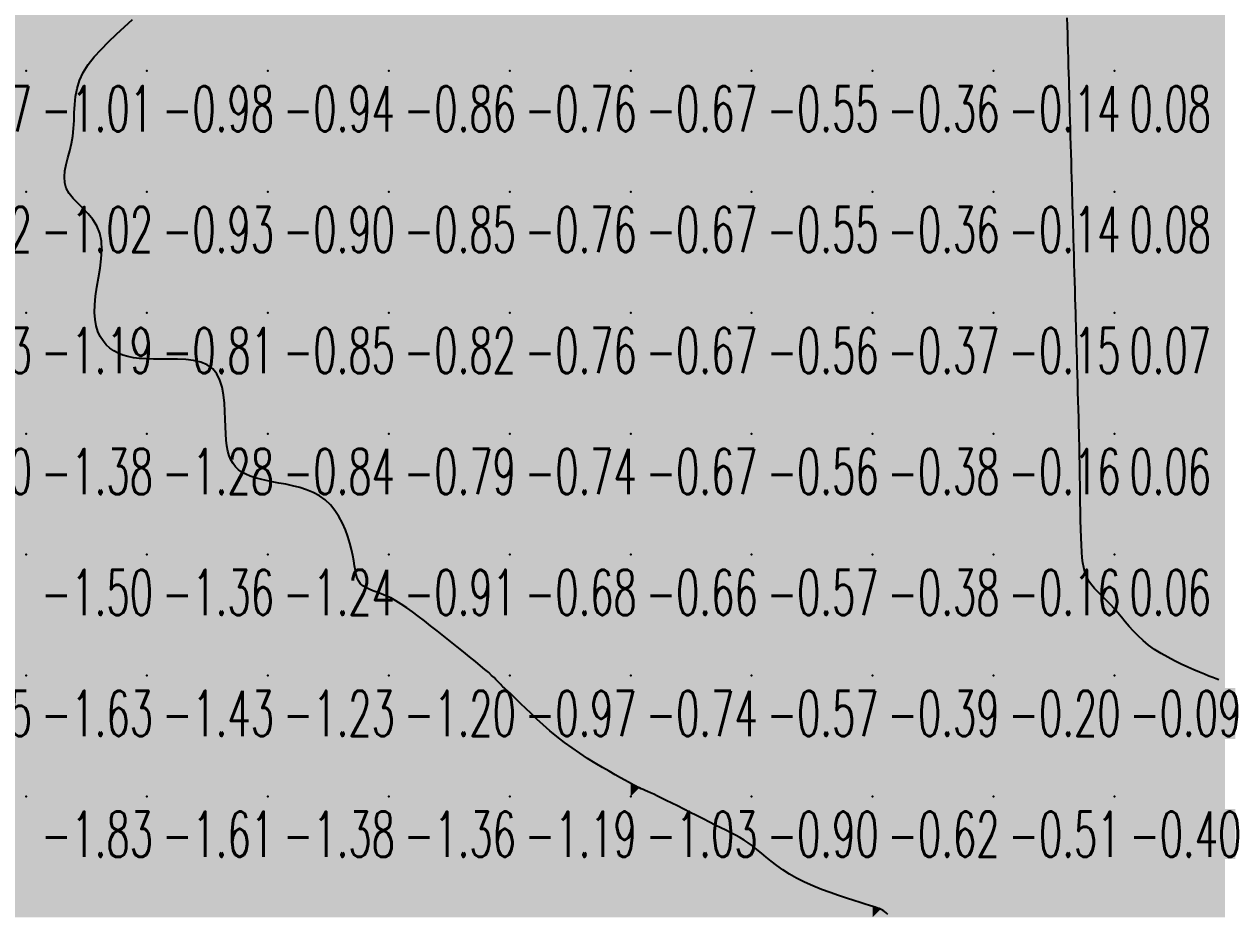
# Model space of a CAD drawing. Header units: millimetres. Extents: x 88261 to 90953, y 390274 to 392322.
# Drawn here: x 90490.1 to 90588.7, y 390507.6 to 390581.1 of the extents above; entities that cross this region are included whole.
import ezdxf
from ezdxf.enums import TextEntityAlignment as Align

# ---------------------------------------------------------------- set-up
doc = ezdxf.new("R2010")
doc.units = ezdxf.units.MM
doc.header["$LTSCALE"] = 25
for name, color, linetype in [('CN_03_00', 7, 'Continuous'), ('CN_04_00', 242, 'Continuous'), ('COTEAlt', 7, 'Continuous'), ('TN_COLORIAGE', 7, 'Continuous')]:
    doc.layers.add(name, color=color, linetype=linetype)
doc.styles.add('Simplex 1.0', font='Simplex.shx', dxfattribs={"width": 0.99, "height": 2.5})
doc.styles.get("Standard").update_dxf_attribs({"font": 'times.ttf'})

# ---------------------------------------------------------------- blocks, each defined once
blk = doc.blocks.new('COTE')
at = {"color": 0}
blk.add_point((0, 0), dxfattribs=at)
at = {"layer": 'COTEAlt'}
blk.add_attdef('ALT', text='', height=3.75, dxfattribs=at).set_placement((1.25, -1.25), align=Align.TOP_LEFT)

msp = doc.modelspace()

# ---------------------------------------------------------------- linework, layer by layer
at = {"layer": 'CN_03_00', "elevation": -1, "flags": 128}
msp.add_lwpolyline([(90561.502, 390507.475), (90561.364, 390507.616), (90561.237, 390507.721), (90561.119, 390507.8), (90561.008, 390507.861), (90560.901, 390507.915), (90560.785, 390507.965), (90560.649, 390508.017), (90560.48, 390508.075), (90560.264, 390508.145), (90559.99, 390508.231), (90559.644, 390508.339), (90559.214, 390508.472), (90558.692, 390508.636), (90558.093, 390508.829), (90557.435, 390509.048), (90556.74, 390509.293), (90556.026, 390509.561), (90555.314, 390509.851), (90554.622, 390510.159), (90553.97, 390510.485), (90553.374, 390510.826), (90552.831, 390511.176), (90552.335, 390511.53), (90551.88, 390511.881), (90551.458, 390512.225), (90551.063, 390512.555), (90550.689, 390512.865), (90550.329, 390513.149), (90549.977, 390513.405), (90549.626, 390513.635), (90549.272, 390513.848), (90548.908, 390514.049), (90548.53, 390514.247), (90548.13, 390514.446), (90547.705, 390514.655), (90547.248, 390514.879), (90546.756, 390515.124), (90546.237, 390515.385), (90545.704, 390515.656), (90545.166, 390515.929), (90544.635, 390516.199), (90544.123, 390516.459), (90543.64, 390516.702), (90543.197, 390516.921), (90542.802, 390517.113), (90542.455, 390517.278), (90542.151, 390517.419), (90541.885, 390517.54), (90541.652, 390517.644), (90541.448, 390517.734), (90541.27, 390517.812), (90541.111, 390517.883), (90540.967, 390517.95), (90540.827, 390518.018), (90540.679, 390518.093), (90540.512, 390518.182), (90540.313, 390518.291), (90540.071, 390518.425), (90539.775, 390518.59), (90539.411, 390518.793), (90538.973, 390519.039), (90538.469, 390519.325), (90537.912, 390519.648), (90537.314, 390520.006), (90536.688, 390520.394), (90536.047, 390520.81), (90535.403, 390521.251), (90534.769, 390521.713), (90534.156, 390522.193), (90533.569, 390522.68), (90533.013, 390523.167), (90532.492, 390523.643), (90532.009, 390524.098), (90531.568, 390524.524), (90531.174, 390524.91), (90530.831, 390525.246), (90530.541, 390525.526), (90530.299, 390525.755), (90530.099, 390525.941), (90529.934, 390526.09), (90529.798, 390526.212), (90529.686, 390526.314), (90529.59, 390526.404), (90529.503, 390526.489), (90529.421, 390526.576), (90529.333, 390526.673), (90529.231, 390526.784), (90529.106, 390526.914), (90528.949, 390527.07), (90528.752, 390527.257), (90528.506, 390527.481), (90528.201, 390527.746), (90527.832, 390528.056), (90527.406, 390528.407), (90526.934, 390528.79), (90526.427, 390529.198), (90525.893, 390529.625), (90525.344, 390530.061), (90524.791, 390530.5), (90524.243, 390530.934), (90523.709, 390531.357), (90523.191, 390531.764), (90522.689, 390532.151), (90522.203, 390532.515), (90521.732, 390532.851), (90521.278, 390533.156), (90520.839, 390533.425), (90520.416, 390533.656), (90520.009, 390533.845), (90519.621, 390534.003), (90519.257, 390534.138), (90518.919, 390534.26), (90518.611, 390534.381), (90518.338, 390534.511), (90518.103, 390534.659), (90517.909, 390534.837), (90517.758, 390535.052), (90517.643, 390535.306), (90517.554, 390535.6), (90517.481, 390535.932), (90517.415, 390536.304), (90517.346, 390536.715), (90517.266, 390537.165), (90517.163, 390537.653), (90517.029, 390538.178), (90516.862, 390538.728), (90516.658, 390539.289), (90516.414, 390539.847), (90516.129, 390540.388), (90515.798, 390540.899), (90515.421, 390541.365), (90514.994, 390541.773), (90514.516, 390542.112), (90513.997, 390542.388), (90513.447, 390542.611), (90512.877, 390542.79), (90512.298, 390542.935), (90511.721, 390543.055), (90511.156, 390543.16), (90510.615, 390543.259), (90510.107, 390543.361), (90509.634, 390543.47), (90509.196, 390543.591), (90508.795, 390543.727), (90508.432, 390543.882), (90508.106, 390544.06), (90507.82, 390544.264), (90507.572, 390544.499), (90507.365, 390544.768), (90507.193, 390545.073), (90507.055, 390545.418), (90506.947, 390545.804), (90506.864, 390546.235), (90506.803, 390546.712), (90506.761, 390547.238), (90506.734, 390547.815), (90506.717, 390548.443), (90506.696, 390549.104), (90506.657, 390549.778), (90506.586, 390550.443), (90506.468, 390551.079), (90506.288, 390551.666), (90506.032, 390552.182), (90505.684, 390552.607), (90505.237, 390552.925), (90504.704, 390553.149), (90504.103, 390553.293), (90503.456, 390553.375), (90502.781, 390553.411), (90502.097, 390553.418), (90501.425, 390553.412), (90500.783, 390553.409), (90500.187, 390553.425), (90499.639, 390553.463), (90499.135, 390553.527), (90498.672, 390553.619), (90498.248, 390553.743), (90497.859, 390553.9), (90497.504, 390554.093), (90497.178, 390554.326), (90496.88, 390554.6), (90496.614, 390554.918), (90496.384, 390555.284), (90496.195, 390555.699), (90496.05, 390556.167), (90495.954, 390556.69), (90495.912, 390557.271), (90495.928, 390557.911), (90496.003, 390558.612), (90496.117, 390559.358), (90496.248, 390560.133), (90496.373, 390560.919), (90496.469, 390561.7), (90496.512, 390562.457), (90496.481, 390563.174), (90496.353, 390563.834), (90496.112, 390564.423), (90495.781, 390564.951), (90495.389, 390565.43), (90494.967, 390565.873), (90494.545, 390566.293), (90494.154, 390566.702), (90493.822, 390567.113), (90493.58, 390567.54), (90493.451, 390567.993), (90493.42, 390568.472), (90493.467, 390568.978), (90493.57, 390569.507), (90493.707, 390570.061), (90493.858, 390570.636), (90494, 390571.232), (90494.111, 390571.847), (90494.179, 390572.481), (90494.216, 390573.129), (90494.243, 390573.788), (90494.282, 390574.454), (90494.353, 390575.124), (90494.478, 390575.792), (90494.677, 390576.457), (90494.972, 390577.114), (90495.376, 390577.76), (90495.875, 390578.396), (90496.449, 390579.025), (90497.075, 390579.648), (90497.735, 390580.268), (90498.405, 390580.887), (90499.066, 390581.506)], dxfattribs=at)
at = {"layer": 'CN_04_00', "flags": 128}
msp.add_lwpolyline([(90588.895, 390526.876), (90588.658, 390526.968), (90588.384, 390527.075), (90588.069, 390527.202), (90587.707, 390527.35), (90587.294, 390527.521), (90586.828, 390527.719), (90586.318, 390527.942), (90585.778, 390528.19), (90585.22, 390528.461), (90584.658, 390528.754), (90584.104, 390529.069), (90583.571, 390529.404), (90583.072, 390529.758), (90582.616, 390530.13), (90582.202, 390530.515), (90581.822, 390530.907), (90581.472, 390531.3), (90581.144, 390531.689), (90580.834, 390532.069), (90580.535, 390532.434), (90580.24, 390532.777), (90579.947, 390533.096), (90579.657, 390533.393), (90579.374, 390533.673), (90579.102, 390533.939), (90578.845, 390534.196), (90578.606, 390534.45), (90578.391, 390534.703), (90578.202, 390534.96), (90578.043, 390535.227), (90577.911, 390535.512), (90577.804, 390535.821), (90577.717, 390536.164), (90577.649, 390536.549), (90577.596, 390536.984), (90577.555, 390537.477), (90577.522, 390538.036), (90577.495, 390538.666), (90577.473, 390539.353), (90577.455, 390540.079), (90577.441, 390540.827), (90577.429, 390541.578), (90577.419, 390542.315), (90577.41, 390543.02), (90577.402, 390543.676), (90577.394, 390544.27), (90577.386, 390544.813), (90577.377, 390545.322), (90577.367, 390545.811), (90577.356, 390546.299), (90577.344, 390546.801), (90577.33, 390547.334), (90577.315, 390547.914), (90577.297, 390548.551), (90577.278, 390549.237), (90577.258, 390549.955), (90577.238, 390550.691), (90577.217, 390551.428), (90577.196, 390552.153), (90577.177, 390552.848), (90577.158, 390553.5), (90577.141, 390554.098), (90577.125, 390554.651), (90577.11, 390555.173), (90577.096, 390555.679), (90577.081, 390556.183), (90577.067, 390556.699), (90577.051, 390557.241), (90577.034, 390557.823), (90577.016, 390558.456), (90576.997, 390559.131), (90576.977, 390559.833), (90576.956, 390560.552), (90576.936, 390561.272), (90576.915, 390561.981), (90576.896, 390562.667), (90576.877, 390563.315), (90576.86, 390563.916), (90576.844, 390564.48), (90576.828, 390565.017), (90576.813, 390565.54), (90576.798, 390566.061), (90576.783, 390566.591), (90576.767, 390567.144), (90576.75, 390567.731), (90576.732, 390568.359), (90576.713, 390569.023), (90576.694, 390569.711), (90576.674, 390570.412), (90576.653, 390571.116), (90576.633, 390571.81), (90576.614, 390572.485), (90576.596, 390573.129), (90576.578, 390573.735), (90576.562, 390574.309), (90576.546, 390574.861), (90576.53, 390575.401), (90576.515, 390575.938), (90576.499, 390576.484), (90576.483, 390577.047), (90576.466, 390577.638), (90576.448, 390578.262), (90576.43, 390578.916), (90576.41, 390579.589), (90576.391, 390580.273), (90576.371, 390580.959), (90576.352, 390581.639)], dxfattribs=at)
at = {"layer": 'TN_COLORIAGE', "color": 101}
for points in [[(90490.249, 390587.239, -1), (90483.615, 390580.605, -1), (90480.249, 390587.239, -1), (90480.249, 390580.814, -1)], [(90490.249, 390587.239, -1), (90483.615, 390580.605, -1), (90490.249, 390577.239, -1), (90487.369, 390577.239, -1)], [(90500.249, 390587.239, -1), (90500.249, 390582.074, -1), (90490.249, 390577.239, -1), (90493.73, 390577.239, -1)], [(90490.249, 390587.239, -1.024), (90490.249, 390577.239, -1.024), (90500.249, 390587.239, -1.024)], [(90480.249, 390567.239, -1.012), (90490.249, 390567.239, -1.012), (90490.249, 390577.239, -1.012)], [(90480.249, 390567.239, -1), (90480.249, 390576.085, -1), (90490.249, 390577.239, -1), (90487.369, 390577.239, -1)], [(90490.249, 390567.239, -1), (90494.661, 390571.651, -1), (90490.249, 390577.239, -1), (90493.73, 390577.239, -1)], [(90492.295, 390567.239, -1.017), (90494.661, 390571.651, -1.017), (90490.249, 390567.239, -1.017)], [(90480.249, 390557.239, -1.017), (90490.249, 390557.239, -1.017), (90490.249, 390567.239, -1.017)], [(90480.249, 390567.239, -1.017), (90480.249, 390557.239, -1.017), (90490.249, 390567.239, -1.017)], [(90490.249, 390557.239, -1), (90497.64, 390564.631, -1), (90490.249, 390567.239, -1), (90492.295, 390567.239, -1)], [(90495.26, 390557.239, -1.193), (90497.64, 390564.631, -1.193), (90490.249, 390557.239, -1.193)], [(90480.249, 390547.239, -1.193), (90490.249, 390547.239, -1.193), (90490.249, 390557.239, -1.193)], [(90480.249, 390557.239, -1.193), (90480.249, 390547.239, -1.193), (90490.249, 390557.239, -1.193)], [(90490.249, 390547.239, -1), (90496.89, 390553.88, -1), (90490.249, 390557.239, -1), (90495.26, 390557.239, -1)], [(90490.249, 390547.239, -1), (90496.89, 390553.88, -1), (90500.249, 390547.239, -1), (90500.249, 390553.193, -1)], [(90506.613, 390547.239, -1.282), (90506.811, 390553.802, -1.282), (90500.249, 390547.239, -1.282)], [(90500.249, 390553.193, -1.282), (90506.811, 390553.802, -1.282), (90500.249, 390547.239, -1.282)], [(90480.249, 390537.239, -1.379), (90490.249, 390537.239, -1.379), (90490.249, 390547.239, -1.379)], [(90480.249, 390547.239, -1.379), (90480.249, 390537.239, -1.379), (90490.249, 390547.239, -1.379)], [(90490.249, 390537.239, -1.282), (90500.249, 390537.239, -1.282), (90500.249, 390547.239, -1.282)], [(90490.249, 390547.239, -1.282), (90490.249, 390537.239, -1.282), (90500.249, 390547.239, -1.282)], [(90500.249, 390537.239, -1), (90507.143, 390544.134, -1), (90500.249, 390547.239, -1), (90506.613, 390547.239, -1)], [(90500.249, 390537.239, -1), (90507.143, 390544.134, -1), (90510.249, 390537.239, -1), (90510.249, 390543.219, -1)], [(90515.554, 390542.544, -1.24), (90510.249, 390543.219, -1.24), (90510.249, 390537.239, -1.24)], [(90515.554, 390542.544, -1.24), (90517.499, 390537.239, -1.24), (90510.249, 390537.239, -1.24)], [(90480.249, 390527.239, -1.503), (90490.249, 390527.239, -1.503), (90490.249, 390537.239, -1.503)], [(90480.249, 390537.239, -1.503), (90480.249, 390527.239, -1.503), (90490.249, 390537.239, -1.503)], [(90490.249, 390527.239, -1.358), (90500.249, 390527.239, -1.358), (90500.249, 390537.239, -1.358)], [(90490.249, 390537.239, -1.358), (90490.249, 390527.239, -1.358), (90500.249, 390537.239, -1.358)], [(90500.249, 390527.239, -1.24), (90510.249, 390527.239, -1.24), (90510.249, 390537.239, -1.24)], [(90500.249, 390537.239, -1.24), (90500.249, 390527.239, -1.24), (90510.249, 390537.239, -1.24)], [(90510.249, 390537.239, -1), (90517.499, 390537.239, -1), (90510.249, 390527.239, -1), (90517.426, 390534.417, -1)], [(90510.249, 390527.239, -1), (90517.426, 390534.417, -1), (90520.249, 390527.239, -1), (90520.249, 390534.113, -1)], [(90524.073, 390531.063, -1.2), (90520.249, 390534.113, -1.2), (90520.249, 390527.239, -1.2)], [(90524.073, 390531.063, -1.2), (90528.917, 390527.239, -1.2), (90520.249, 390527.239, -1.2)], [(90480.249, 390517.894, -1.632), (90480.524, 390517.515, -1.632), (90480.249, 390527.239, -1.632), (90490.249, 390527.239, -1.632)], [(90480.825, 390517.239, -1.632), (90480.524, 390517.515, -1.632), (90490.249, 390517.239, -1.632), (90490.249, 390527.239, -1.632)], [(90490.249, 390527.239, -1.433), (90490.249, 390517.239, -1.433), (90500.249, 390527.239, -1.433)], [(90490.249, 390517.239, -1.433), (90500.249, 390517.239, -1.433), (90500.249, 390527.239, -1.433)], [(90500.249, 390527.239, -1.231), (90500.249, 390517.239, -1.231), (90510.249, 390527.239, -1.231)], [(90500.249, 390517.239, -1.231), (90510.249, 390517.239, -1.231), (90510.249, 390527.239, -1.231)], [(90510.249, 390527.239, -1.2), (90510.249, 390517.239, -1.2), (90520.249, 390527.239, -1.2)], [(90510.249, 390517.239, -1.2), (90520.249, 390517.239, -1.2), (90520.249, 390527.239, -1.2)], [(90520.249, 390517.239, -1), (90529.464, 390526.454, -1), (90520.249, 390527.239, -1), (90528.917, 390527.239, -1)], [(90520.249, 390517.239, -1), (90529.464, 390526.454, -1), (90530.249, 390517.239, -1), (90530.249, 390525.875, -1)], [(90534.529, 390521.519, -1.195), (90530.249, 390525.875, -1.195), (90530.249, 390517.239, -1.195)], [(90530.249, 390517.239, -1), (90534.529, 390521.519, -1), (90540.249, 390517.239, -1), (90540.249, 390518.327, -1)], [(90540.942, 390517.933, -1.032), (90540.249, 390518.327, -1.032), (90540.249, 390517.239, -1.032)], [(90540.942, 390517.933, -1.032), (90542.647, 390517.239, -1.032), (90540.249, 390517.239, -1.032)], [(90480.825, 390517.239, -1.83), (90484.797, 390511.788, -1.83), (90490.249, 390517.239, -1.83)], [(90487.704, 390507.239, -1.83), (90484.797, 390511.788, -1.83), (90490.249, 390507.239, -1.83), (90490.249, 390517.239, -1.83)], [(90490.249, 390517.239, -1.613), (90490.249, 390507.239, -1.613), (90500.249, 390517.239, -1.613)], [(90490.249, 390507.239, -1.613), (90500.249, 390507.239, -1.613), (90500.249, 390517.239, -1.613)], [(90500.249, 390507.239, -1.383), (90510.249, 390507.239, -1.383), (90510.249, 390517.239, -1.383)], [(90500.249, 390517.239, -1.383), (90500.249, 390507.239, -1.383), (90510.249, 390517.239, -1.383)], [(90510.249, 390517.239, -1.361), (90510.249, 390507.239, -1.361), (90520.249, 390517.239, -1.361)], [(90510.249, 390507.239, -1.361), (90520.249, 390507.239, -1.361), (90520.249, 390517.239, -1.361)], [(90520.249, 390517.239, -1.195), (90520.249, 390507.239, -1.195), (90530.249, 390517.239, -1.195)], [(90520.249, 390507.239, -1.195), (90530.249, 390507.239, -1.195), (90530.249, 390517.239, -1.195)], [(90530.249, 390507.239, -1.032), (90540.249, 390507.239, -1.032), (90540.249, 390517.239, -1.032)], [(90530.249, 390517.239, -1.032), (90530.249, 390507.239, -1.032), (90540.249, 390517.239, -1.032)], [(90540.249, 390507.239, -1), (90547.648, 390514.638, -1), (90540.249, 390517.239, -1), (90542.647, 390517.239, -1)], [(90540.249, 390507.239, -1), (90547.648, 390514.638, -1), (90550.249, 390507.239, -1), (90550.249, 390513.484, -1)], [(90553.331, 390510.321, -1.167), (90550.249, 390513.484, -1.167), (90550.249, 390507.239, -1.167)], [(90550.249, 390507.239, -1), (90553.331, 390510.321, -1), (90560.249, 390507.239, -1), (90560.249, 390508.142, -1)], [(90560.956, 390507.947, -1.037), (90560.249, 390508.142, -1.037), (90560.249, 390507.239, -1.037)], [(90560.956, 390507.947, -1.037), (90561.976, 390507.239, -1.037), (90560.249, 390507.239, -1.037)]]:
    msp.add_solid(points, dxfattribs=at)
at = {"layer": 'TN_COLORIAGE', "color": 91}
for points in [[(90500.249, 390577.239, -0.95), (90510.249, 390577.239, -0.95), (90510.249, 390587.239, -0.95)], [(90500.249, 390582.074, -0.95), (90503.448, 390587.239, -0.95), (90500.249, 390577.239, -0.95), (90510.249, 390587.239, -0.95)], [(90510.249, 390577.239, -0.859), (90520.249, 390577.239, -0.859), (90520.249, 390587.239, -0.859)], [(90510.249, 390587.239, -0.859), (90510.249, 390577.239, -0.859), (90520.249, 390587.239, -0.859)], [(90520.249, 390577.239, -0.767), (90530.249, 390577.239, -0.767), (90530.249, 390587.239, -0.767)], [(90520.249, 390587.239, -0.767), (90520.249, 390577.239, -0.767), (90530.249, 390587.239, -0.767)], [(90530.249, 390577.239, -0.676), (90540.249, 390577.239, -0.676), (90540.249, 390587.239, -0.676)], [(90530.249, 390587.239, -0.676), (90530.249, 390577.239, -0.676), (90540.249, 390587.239, -0.676)], [(90540.249, 390577.239, -0.546), (90550.249, 390577.239, -0.546), (90550.249, 390587.239, -0.546)], [(90540.249, 390587.239, -0.546), (90540.249, 390577.239, -0.546), (90550.249, 390587.239, -0.546)], [(90550.249, 390577.239, -0.351), (90560.249, 390577.239, -0.351), (90560.249, 390587.239, -0.351)], [(90550.249, 390587.239, -0.351), (90550.249, 390577.239, -0.351), (90560.249, 390587.239, -0.351)], [(90560.249, 390577.239, -0.131), (90570.249, 390577.239, -0.131), (90570.249, 390587.239, -0.131)], [(90560.249, 390587.239, -0.131), (90560.249, 390577.239, -0.131), (90570.249, 390587.239, -0.131)], [(90570.249, 390577.239), (90576.304, 390583.295), (90570.249, 390587.239), (90576.191, 390587.239)], [(90576.304, 390583.295, -0.137), (90576.478, 390577.239, -0.137), (90570.249, 390577.239, -0.137)], [(90493.73, 390577.239, -0.978), (90500.249, 390582.074, -0.978), (90500.249, 390577.239, -0.978)], [(90494.661, 390571.651, -0.932), (90492.295, 390567.239, -0.932), (90500.249, 390577.239, -0.932), (90500.249, 390567.239, -0.932)], [(90493.73, 390577.239, -0.978), (90494.661, 390571.651, -0.978), (90500.249, 390577.239, -0.978)], [(90500.249, 390567.239, -0.944), (90510.249, 390567.239, -0.944), (90510.249, 390577.239, -0.944)], [(90500.249, 390577.239, -0.944), (90500.249, 390567.239, -0.944), (90510.249, 390577.239, -0.944)], [(90510.249, 390567.239, -0.856), (90520.249, 390567.239, -0.856), (90520.249, 390577.239, -0.856)], [(90510.249, 390577.239, -0.856), (90510.249, 390567.239, -0.856), (90520.249, 390577.239, -0.856)], [(90520.249, 390567.239, -0.765), (90530.249, 390567.239, -0.765), (90530.249, 390577.239, -0.765)], [(90520.249, 390577.239, -0.765), (90520.249, 390567.239, -0.765), (90530.249, 390577.239, -0.765)], [(90530.249, 390567.239, -0.674), (90540.249, 390567.239, -0.674), (90540.249, 390577.239, -0.674)], [(90530.249, 390577.239, -0.674), (90530.249, 390567.239, -0.674), (90540.249, 390577.239, -0.674)], [(90540.249, 390567.239, -0.547), (90550.249, 390567.239, -0.547), (90550.249, 390577.239, -0.547)], [(90540.249, 390577.239, -0.547), (90540.249, 390567.239, -0.547), (90550.249, 390577.239, -0.547)], [(90550.249, 390567.239, -0.358), (90560.249, 390567.239, -0.358), (90560.249, 390577.239, -0.358)], [(90550.249, 390577.239, -0.358), (90550.249, 390567.239, -0.358), (90560.249, 390577.239, -0.358)], [(90560.249, 390567.239, -0.137), (90570.249, 390567.239, -0.137), (90570.249, 390577.239, -0.137)], [(90560.249, 390577.239, -0.137), (90560.249, 390567.239, -0.137), (90570.249, 390577.239, -0.137)], [(90570.249, 390567.239), (90576.583, 390573.573), (90570.249, 390577.239), (90576.478, 390577.239)], [(90576.583, 390573.573, -0.144), (90576.764, 390567.239, -0.144), (90570.249, 390567.239, -0.144)], [(90492.295, 390567.239, -0.932), (90497.64, 390564.631, -0.932), (90500.249, 390567.239, -0.932)], [(90497.64, 390564.631, -0.808), (90495.26, 390557.239, -0.808), (90500.249, 390567.239, -0.808), (90500.249, 390557.239, -0.808)], [(90500.249, 390557.239, -0.898), (90510.249, 390557.239, -0.898), (90510.249, 390567.239, -0.898)], [(90500.249, 390567.239, -0.898), (90500.249, 390557.239, -0.898), (90510.249, 390567.239, -0.898)], [(90510.249, 390557.239, -0.853), (90520.249, 390557.239, -0.853), (90520.249, 390567.239, -0.853)], [(90510.249, 390567.239, -0.853), (90510.249, 390557.239, -0.853), (90520.249, 390567.239, -0.853)], [(90520.249, 390557.239, -0.762), (90530.249, 390557.239, -0.762), (90530.249, 390567.239, -0.762)], [(90520.249, 390567.239, -0.762), (90520.249, 390557.239, -0.762), (90530.249, 390567.239, -0.762)], [(90530.249, 390557.239, -0.671), (90540.249, 390557.239, -0.671), (90540.249, 390567.239, -0.671)], [(90530.249, 390567.239, -0.671), (90530.249, 390557.239, -0.671), (90540.249, 390567.239, -0.671)], [(90540.249, 390557.239, -0.553), (90550.249, 390557.239, -0.553), (90550.249, 390567.239, -0.553)], [(90540.249, 390567.239, -0.553), (90540.249, 390557.239, -0.553), (90550.249, 390567.239, -0.553)], [(90550.249, 390557.239, -0.364), (90560.249, 390557.239, -0.364), (90560.249, 390567.239, -0.364)], [(90550.249, 390567.239, -0.364), (90550.249, 390557.239, -0.364), (90560.249, 390567.239, -0.364)], [(90560.249, 390557.239, -0.144), (90570.249, 390557.239, -0.144), (90570.249, 390567.239, -0.144)], [(90560.249, 390567.239, -0.144), (90560.249, 390557.239, -0.144), (90570.249, 390567.239, -0.144)], [(90570.249, 390557.239), (90576.862, 390563.852), (90570.249, 390567.239), (90576.764, 390567.239)], [(90576.862, 390563.852, -0.15), (90577.051, 390557.239, -0.15), (90570.249, 390557.239, -0.15)], [(90495.26, 390557.239, -0.808), (90496.89, 390553.88, -0.808), (90500.249, 390557.239, -0.808)], [(90500.249, 390553.193, -0.808), (90496.89, 390553.88, -0.808), (90500.249, 390557.239, -0.808)], [(90506.811, 390553.802, -0.808), (90500.249, 390553.193, -0.808), (90510.249, 390557.239, -0.808), (90500.249, 390557.239, -0.808)], [(90506.811, 390553.802, -0.839), (90506.613, 390547.239, -0.839), (90510.249, 390557.239, -0.839), (90510.249, 390547.239, -0.839)], [(90510.249, 390547.239, -0.818), (90520.249, 390547.239, -0.818), (90520.249, 390557.239, -0.818)], [(90510.249, 390557.239, -0.818), (90510.249, 390547.239, -0.818), (90520.249, 390557.239, -0.818)], [(90520.249, 390547.239, -0.759), (90530.249, 390547.239, -0.759), (90530.249, 390557.239, -0.759)], [(90520.249, 390557.239, -0.759), (90520.249, 390547.239, -0.759), (90530.249, 390557.239, -0.759)], [(90530.249, 390547.239, -0.668), (90540.249, 390547.239, -0.668), (90540.249, 390557.239, -0.668)], [(90530.249, 390557.239, -0.668), (90530.249, 390547.239, -0.668), (90540.249, 390557.239, -0.668)], [(90540.249, 390547.239, -0.558), (90550.249, 390547.239, -0.558), (90550.249, 390557.239, -0.558)], [(90540.249, 390557.239, -0.558), (90540.249, 390547.239, -0.558), (90550.249, 390557.239, -0.558)], [(90550.249, 390547.239, -0.37), (90560.249, 390547.239, -0.37), (90560.249, 390557.239, -0.37)], [(90550.249, 390557.239, -0.37), (90550.249, 390547.239, -0.37), (90560.249, 390557.239, -0.37)], [(90560.249, 390547.239, -0.15), (90570.249, 390547.239, -0.15), (90570.249, 390557.239, -0.15)], [(90560.249, 390557.239, -0.15), (90560.249, 390547.239, -0.15), (90570.249, 390557.239, -0.15)], [(90570.249, 390547.239), (90577.14, 390554.131), (90570.249, 390557.239), (90577.051, 390557.239)], [(90577.14, 390554.131, -0.156), (90577.336, 390547.239, -0.156), (90570.249, 390547.239, -0.156)], [(90506.613, 390547.239, -0.839), (90507.143, 390544.134, -0.839), (90510.249, 390547.239, -0.839)], [(90510.249, 390543.219, -0.839), (90507.143, 390544.134, -0.839), (90510.249, 390547.239, -0.839)], [(90510.249, 390543.219, -0.788), (90515.554, 390542.544, -0.788), (90510.249, 390547.239, -0.788), (90520.249, 390547.239, -0.788)], [(90517.499, 390537.239, -0.788), (90515.554, 390542.544, -0.788), (90520.249, 390537.239, -0.788), (90520.249, 390547.239, -0.788)], [(90520.249, 390537.239, -0.738), (90530.249, 390537.239, -0.738), (90530.249, 390547.239, -0.738)], [(90520.249, 390547.239, -0.738), (90520.249, 390537.239, -0.738), (90530.249, 390547.239, -0.738)], [(90530.249, 390537.239, -0.666), (90540.249, 390537.239, -0.666), (90540.249, 390547.239, -0.666)], [(90530.249, 390547.239, -0.666), (90530.249, 390537.239, -0.666), (90540.249, 390547.239, -0.666)], [(90540.249, 390537.239, -0.564), (90550.249, 390537.239, -0.564), (90550.249, 390547.239, -0.564)], [(90540.249, 390547.239, -0.564), (90540.249, 390537.239, -0.564), (90550.249, 390547.239, -0.564)], [(90550.249, 390537.239, -0.377), (90560.249, 390537.239, -0.377), (90560.249, 390547.239, -0.377)], [(90550.249, 390547.239, -0.377), (90550.249, 390537.239, -0.377), (90560.249, 390547.239, -0.377)], [(90560.249, 390537.239, -0.156), (90570.249, 390537.239, -0.156), (90570.249, 390547.239, -0.156)], [(90560.249, 390547.239, -0.156), (90560.249, 390537.239, -0.156), (90570.249, 390547.239, -0.156)], [(90570.249, 390537.239), (90577.404, 390544.395), (90570.249, 390547.239), (90577.336, 390547.239)], [(90577.404, 390544.395, -0.162), (90577.463, 390537.239, -0.162), (90570.249, 390537.239, -0.162)], [(90520.249, 390534.113, -0.909), (90517.426, 390534.417, -0.909), (90520.249, 390537.239, -0.909)], [(90517.426, 390534.417, -0.909), (90517.499, 390537.239, -0.909), (90520.249, 390537.239, -0.909)], [(90520.249, 390534.113, -0.677), (90524.073, 390531.063, -0.677), (90520.249, 390537.239, -0.677), (90530.249, 390537.239, -0.677)], [(90528.917, 390527.239, -0.677), (90524.073, 390531.063, -0.677), (90530.249, 390527.239, -0.677), (90530.249, 390537.239, -0.677)], [(90530.249, 390527.239, -0.659), (90540.249, 390527.239, -0.659), (90540.249, 390537.239, -0.659)], [(90530.249, 390537.239, -0.659), (90530.249, 390527.239, -0.659), (90540.249, 390537.239, -0.659)], [(90540.249, 390527.239, -0.569), (90550.249, 390527.239, -0.569), (90550.249, 390537.239, -0.569)], [(90540.249, 390537.239, -0.569), (90540.249, 390527.239, -0.569), (90550.249, 390537.239, -0.569)], [(90550.249, 390537.239, -0.383), (90550.249, 390527.239, -0.383), (90560.249, 390537.239, -0.383)], [(90550.249, 390527.239, -0.383), (90560.249, 390527.239, -0.383), (90560.249, 390537.239, -0.383)], [(90560.249, 390537.239, -0.162), (90560.249, 390527.239, -0.162), (90570.249, 390537.239, -0.162)], [(90560.249, 390527.239, -0.162), (90570.249, 390527.239, -0.162), (90570.249, 390537.239, -0.162)], [(90570.249, 390527.239), (90577.875, 390534.866), (90570.249, 390537.239), (90577.463, 390537.239)], [(90570.249, 390527.239), (90577.875, 390534.866), (90580.249, 390527.239), (90580.249, 390533.059)], [(90582.572, 390529.562, -0.087), (90580.249, 390533.059, -0.087), (90580.249, 390527.239, -0.087)], [(90582.572, 390529.562, -0.087), (90587.894, 390527.239, -0.087), (90580.249, 390527.239, -0.087)], [(90528.917, 390527.239, -0.969), (90529.464, 390526.454, -0.969), (90530.249, 390527.239, -0.969)], [(90530.249, 390525.875, -0.969), (90529.464, 390526.454, -0.969), (90530.249, 390527.239, -0.969)], [(90530.249, 390525.875, -0.74), (90534.529, 390521.519, -0.74), (90530.249, 390527.239, -0.74), (90540.249, 390527.239, -0.74)], [(90540.249, 390518.327, -0.74), (90534.529, 390521.519, -0.74), (90540.249, 390527.239, -0.74)], [(90540.249, 390518.327, -0.574), (90540.942, 390517.933, -0.574), (90540.249, 390527.239, -0.574), (90550.249, 390527.239, -0.574)], [(90542.647, 390517.239, -0.574), (90540.942, 390517.933, -0.574), (90550.249, 390517.239, -0.574), (90550.249, 390527.239, -0.574)], [(90550.249, 390527.239, -0.386), (90550.249, 390517.239, -0.386), (90560.249, 390527.239, -0.386)], [(90550.249, 390517.239, -0.386), (90560.249, 390517.239, -0.386), (90560.249, 390527.239, -0.386)], [(90560.249, 390527.239, -0.2), (90560.249, 390517.239, -0.2), (90570.249, 390527.239, -0.2)], [(90560.249, 390517.239, -0.2), (90570.249, 390517.239, -0.2), (90570.249, 390527.239, -0.2)], [(90570.249, 390527.239, -0.087), (90570.249, 390517.239, -0.087), (90580.249, 390527.239, -0.087)], [(90570.249, 390517.239, -0.087), (90580.249, 390517.239, -0.087), (90580.249, 390527.239, -0.087)], [(90580.249, 390517.239), (90589.618, 390526.609), (90580.249, 390527.239), (90587.894, 390527.239)], [(90580.249, 390517.239), (90589.618, 390526.609), (90590.249, 390517.239), (90590.249, 390526.378)], [(90542.647, 390517.239, -0.899), (90547.648, 390514.638, -0.899), (90550.249, 390517.239, -0.899)], [(90550.249, 390513.484, -0.899), (90547.648, 390514.638, -0.899), (90550.249, 390517.239, -0.899)], [(90550.249, 390513.484, -0.625), (90553.331, 390510.321, -0.625), (90550.249, 390517.239, -0.625), (90560.249, 390517.239, -0.625)], [(90560.249, 390508.142, -0.625), (90553.331, 390510.321, -0.625), (90560.249, 390517.239, -0.625)], [(90560.249, 390508.142, -0.511), (90560.956, 390507.947, -0.511), (90560.249, 390517.239, -0.511), (90570.249, 390517.239, -0.511)], [(90561.976, 390507.239, -0.511), (90560.956, 390507.947, -0.511), (90570.249, 390507.239, -0.511), (90570.249, 390517.239, -0.511)], [(90570.249, 390507.239, -0.397), (90580.249, 390507.239, -0.397), (90580.249, 390517.239, -0.397)], [(90570.249, 390517.239, -0.397), (90570.249, 390507.239, -0.397), (90580.249, 390517.239, -0.397)], [(90580.249, 390507.239, -0.284), (90590.249, 390507.239, -0.284), (90590.249, 390517.239, -0.284)], [(90580.249, 390517.239, -0.284), (90580.249, 390507.239, -0.284), (90590.249, 390517.239, -0.284)]]:
    msp.add_solid(points, dxfattribs=at)
at = {"layer": 'TN_COLORIAGE', "color": 81}
for points in [[(90576.478, 390577.239, 0.089), (90576.304, 390583.295, 0.089), (90580.249, 390577.239, 0.089), (90580.249, 390587.239, 0.089)], [(90580.249, 390577.239, 0.31), (90590.249, 390577.239, 0.31), (90590.249, 390587.239, 0.31)], [(90580.249, 390587.239, 0.31), (90580.249, 390577.239, 0.31), (90590.249, 390587.239, 0.31)], [(90576.478, 390577.239, 0.083), (90576.583, 390573.573, 0.083), (90580.249, 390577.239, 0.083)], [(90576.764, 390567.239, 0.083), (90576.583, 390573.573, 0.083), (90580.249, 390567.239, 0.083), (90580.249, 390577.239, 0.083)], [(90580.249, 390567.239, 0.304), (90590.249, 390567.239, 0.304), (90590.249, 390577.239, 0.304)], [(90580.249, 390577.239, 0.304), (90580.249, 390567.239, 0.304), (90590.249, 390577.239, 0.304)], [(90576.764, 390567.239, 0.077), (90576.862, 390563.852, 0.077), (90580.249, 390567.239, 0.077)], [(90577.051, 390557.239, 0.077), (90576.862, 390563.852, 0.077), (90580.249, 390557.239, 0.077), (90580.249, 390567.239, 0.077)], [(90580.249, 390557.239, 0.297), (90590.249, 390557.239, 0.297), (90590.249, 390567.239, 0.297)], [(90580.249, 390567.239, 0.297), (90580.249, 390557.239, 0.297), (90590.249, 390567.239, 0.297)], [(90577.051, 390557.239, 0.07), (90577.14, 390554.131, 0.07), (90580.249, 390557.239, 0.07)], [(90577.336, 390547.239, 0.07), (90577.14, 390554.131, 0.07), (90580.249, 390547.239, 0.07), (90580.249, 390557.239, 0.07)], [(90580.249, 390547.239, 0.291), (90590.249, 390547.239, 0.291), (90590.249, 390557.239, 0.291)], [(90580.249, 390557.239, 0.291), (90580.249, 390547.239, 0.291), (90590.249, 390557.239, 0.291)], [(90577.336, 390547.239, 0.064), (90577.404, 390544.395, 0.064), (90580.249, 390547.239, 0.064)], [(90577.463, 390537.239, 0.064), (90577.404, 390544.395, 0.064), (90580.249, 390537.239, 0.064), (90580.249, 390547.239, 0.064)], [(90580.249, 390537.239, 0.288), (90590.249, 390537.239, 0.288), (90590.249, 390547.239, 0.288)], [(90580.249, 390547.239, 0.288), (90580.249, 390537.239, 0.288), (90590.249, 390547.239, 0.288)], [(90577.463, 390537.239, 0.062), (90577.875, 390534.866, 0.062), (90580.249, 390537.239, 0.062)], [(90580.249, 390533.059, 0.062), (90577.875, 390534.866, 0.062), (90580.249, 390537.239, 0.062)], [(90580.249, 390533.059, 0.287), (90582.572, 390529.562, 0.287), (90580.249, 390537.239, 0.287), (90590.249, 390537.239, 0.287)], [(90587.894, 390527.239, 0.287), (90582.572, 390529.562, 0.287), (90590.249, 390527.239, 0.287), (90590.249, 390537.239, 0.287)], [(90587.894, 390527.239, 0.027), (90589.618, 390526.609, 0.027), (90590.249, 390527.239, 0.027)]]:
    msp.add_solid(points, dxfattribs=at)

# ---------------------------------------------------------------- block references
at = {"layer": 'COTEAlt'}
ref = msp.add_blockref('COTE', (90480.249, 390577.239), dxfattribs=at)
ref.add_attrib('ALT', '-0.97', dxfattribs={"height": 3.75, "style": 'Simplex 1.0', "width": 0.6}).set_placement((90481.499, 390575.989), align=Align.TOP_LEFT)
ref = msp.add_blockref('COTE', (90490.249, 390577.239), dxfattribs=at)
ref.add_attrib('ALT', '-1.01', dxfattribs={"height": 3.75, "style": 'Simplex 1.0', "width": 0.6}).set_placement((90491.499, 390575.989), align=Align.TOP_LEFT)
ref = msp.add_blockref('COTE', (90500.249, 390577.239), dxfattribs=at)
ref.add_attrib('ALT', '-0.98', dxfattribs={"height": 3.75, "style": 'Simplex 1.0', "width": 0.6}).set_placement((90501.499, 390575.989), align=Align.TOP_LEFT)
ref = msp.add_blockref('COTE', (90510.249, 390577.239), dxfattribs=at)
ref.add_attrib('ALT', '-0.94', dxfattribs={"height": 3.75, "style": 'Simplex 1.0', "width": 0.6}).set_placement((90511.499, 390575.989), align=Align.TOP_LEFT)
ref = msp.add_blockref('COTE', (90520.249, 390577.239), dxfattribs=at)
ref.add_attrib('ALT', '-0.86', dxfattribs={"height": 3.75, "style": 'Simplex 1.0', "width": 0.6}).set_placement((90521.499, 390575.989), align=Align.TOP_LEFT)
ref = msp.add_blockref('COTE', (90530.249, 390577.239), dxfattribs=at)
ref.add_attrib('ALT', '-0.76', dxfattribs={"height": 3.75, "style": 'Simplex 1.0', "width": 0.6}).set_placement((90531.499, 390575.989), align=Align.TOP_LEFT)
ref = msp.add_blockref('COTE', (90540.249, 390577.239), dxfattribs=at)
ref.add_attrib('ALT', '-0.67', dxfattribs={"height": 3.75, "style": 'Simplex 1.0', "width": 0.6}).set_placement((90541.499, 390575.989), align=Align.TOP_LEFT)
ref = msp.add_blockref('COTE', (90550.249, 390577.239), dxfattribs=at)
ref.add_attrib('ALT', '-0.55', dxfattribs={"height": 3.75, "style": 'Simplex 1.0', "width": 0.6}).set_placement((90551.499, 390575.989), align=Align.TOP_LEFT)
ref = msp.add_blockref('COTE', (90560.249, 390577.239), dxfattribs=at)
ref.add_attrib('ALT', '-0.36', dxfattribs={"height": 3.75, "style": 'Simplex 1.0', "width": 0.6}).set_placement((90561.499, 390575.989), align=Align.TOP_LEFT)
ref = msp.add_blockref('COTE', (90570.249, 390577.239), dxfattribs=at)
ref.add_attrib('ALT', '-0.14', dxfattribs={"height": 3.75, "style": 'Simplex 1.0', "width": 0.6}).set_placement((90571.499, 390575.989), align=Align.TOP_LEFT)
ref = msp.add_blockref('COTE', (90580.249, 390577.239), dxfattribs=at)
ref.add_attrib('ALT', '0.08', dxfattribs={"height": 3.75, "style": 'Simplex 1.0', "width": 0.6}).set_placement((90581.499, 390575.989), align=Align.TOP_LEFT)
ref = msp.add_blockref('COTE', (90480.249, 390567.239), dxfattribs=at)
ref.add_attrib('ALT', '-1.22', dxfattribs={"height": 3.75, "style": 'Simplex 1.0', "width": 0.6}).set_placement((90481.499, 390565.989), align=Align.TOP_LEFT)
ref = msp.add_blockref('COTE', (90490.249, 390567.239), dxfattribs=at)
ref.add_attrib('ALT', '-1.02', dxfattribs={"height": 3.75, "style": 'Simplex 1.0', "width": 0.6}).set_placement((90491.499, 390565.989), align=Align.TOP_LEFT)
ref = msp.add_blockref('COTE', (90500.249, 390567.239), dxfattribs=at)
ref.add_attrib('ALT', '-0.93', dxfattribs={"height": 3.75, "style": 'Simplex 1.0', "width": 0.6}).set_placement((90501.499, 390565.989), align=Align.TOP_LEFT)
ref = msp.add_blockref('COTE', (90510.249, 390567.239), dxfattribs=at)
ref.add_attrib('ALT', '-0.90', dxfattribs={"height": 3.75, "style": 'Simplex 1.0', "width": 0.6}).set_placement((90511.499, 390565.989), align=Align.TOP_LEFT)
ref = msp.add_blockref('COTE', (90520.249, 390567.239), dxfattribs=at)
ref.add_attrib('ALT', '-0.85', dxfattribs={"height": 3.75, "style": 'Simplex 1.0', "width": 0.6}).set_placement((90521.499, 390565.989), align=Align.TOP_LEFT)
ref = msp.add_blockref('COTE', (90530.249, 390567.239), dxfattribs=at)
ref.add_attrib('ALT', '-0.76', dxfattribs={"height": 3.75, "style": 'Simplex 1.0', "width": 0.6}).set_placement((90531.499, 390565.989), align=Align.TOP_LEFT)
ref = msp.add_blockref('COTE', (90540.249, 390567.239), dxfattribs=at)
ref.add_attrib('ALT', '-0.67', dxfattribs={"height": 3.75, "style": 'Simplex 1.0', "width": 0.6}).set_placement((90541.499, 390565.989), align=Align.TOP_LEFT)
ref = msp.add_blockref('COTE', (90550.249, 390567.239), dxfattribs=at)
ref.add_attrib('ALT', '-0.55', dxfattribs={"height": 3.75, "style": 'Simplex 1.0', "width": 0.6}).set_placement((90551.499, 390565.989), align=Align.TOP_LEFT)
ref = msp.add_blockref('COTE', (90560.249, 390567.239), dxfattribs=at)
ref.add_attrib('ALT', '-0.36', dxfattribs={"height": 3.75, "style": 'Simplex 1.0', "width": 0.6}).set_placement((90561.499, 390565.989), align=Align.TOP_LEFT)
ref = msp.add_blockref('COTE', (90570.249, 390567.239), dxfattribs=at)
ref.add_attrib('ALT', '-0.14', dxfattribs={"height": 3.75, "style": 'Simplex 1.0', "width": 0.6}).set_placement((90571.499, 390565.989), align=Align.TOP_LEFT)
ref = msp.add_blockref('COTE', (90580.249, 390567.239), dxfattribs=at)
ref.add_attrib('ALT', '0.08', dxfattribs={"height": 3.75, "style": 'Simplex 1.0', "width": 0.6}).set_placement((90581.499, 390565.989), align=Align.TOP_LEFT)
ref = msp.add_blockref('COTE', (90480.249, 390557.239), dxfattribs=at)
ref.add_attrib('ALT', '-1.43', dxfattribs={"height": 3.75, "style": 'Simplex 1.0', "width": 0.6}).set_placement((90481.499, 390555.989), align=Align.TOP_LEFT)
ref = msp.add_blockref('COTE', (90490.249, 390557.239), dxfattribs=at)
ref.add_attrib('ALT', '-1.19', dxfattribs={"height": 3.75, "style": 'Simplex 1.0', "width": 0.6}).set_placement((90491.499, 390555.989), align=Align.TOP_LEFT)
ref = msp.add_blockref('COTE', (90500.249, 390557.239), dxfattribs=at)
ref.add_attrib('ALT', '-0.81', dxfattribs={"height": 3.75, "style": 'Simplex 1.0', "width": 0.6}).set_placement((90501.499, 390555.989), align=Align.TOP_LEFT)
ref = msp.add_blockref('COTE', (90510.249, 390557.239), dxfattribs=at)
ref.add_attrib('ALT', '-0.85', dxfattribs={"height": 3.75, "style": 'Simplex 1.0', "width": 0.6}).set_placement((90511.499, 390555.989), align=Align.TOP_LEFT)
ref = msp.add_blockref('COTE', (90520.249, 390557.239), dxfattribs=at)
ref.add_attrib('ALT', '-0.82', dxfattribs={"height": 3.75, "style": 'Simplex 1.0', "width": 0.6}).set_placement((90521.499, 390555.989), align=Align.TOP_LEFT)
ref = msp.add_blockref('COTE', (90530.249, 390557.239), dxfattribs=at)
ref.add_attrib('ALT', '-0.76', dxfattribs={"height": 3.75, "style": 'Simplex 1.0', "width": 0.6}).set_placement((90531.499, 390555.989), align=Align.TOP_LEFT)
ref = msp.add_blockref('COTE', (90540.249, 390557.239), dxfattribs=at)
ref.add_attrib('ALT', '-0.67', dxfattribs={"height": 3.75, "style": 'Simplex 1.0', "width": 0.6}).set_placement((90541.499, 390555.989), align=Align.TOP_LEFT)
ref = msp.add_blockref('COTE', (90550.249, 390557.239), dxfattribs=at)
ref.add_attrib('ALT', '-0.56', dxfattribs={"height": 3.75, "style": 'Simplex 1.0', "width": 0.6}).set_placement((90551.499, 390555.989), align=Align.TOP_LEFT)
ref = msp.add_blockref('COTE', (90560.249, 390557.239), dxfattribs=at)
ref.add_attrib('ALT', '-0.37', dxfattribs={"height": 3.75, "style": 'Simplex 1.0', "width": 0.6}).set_placement((90561.499, 390555.989), align=Align.TOP_LEFT)
ref = msp.add_blockref('COTE', (90570.249, 390557.239), dxfattribs=at)
ref.add_attrib('ALT', '-0.15', dxfattribs={"height": 3.75, "style": 'Simplex 1.0', "width": 0.6}).set_placement((90571.499, 390555.989), align=Align.TOP_LEFT)
ref = msp.add_blockref('COTE', (90580.249, 390557.239), dxfattribs=at)
ref.add_attrib('ALT', '0.07', dxfattribs={"height": 3.75, "style": 'Simplex 1.0', "width": 0.6}).set_placement((90581.499, 390555.989), align=Align.TOP_LEFT)
ref = msp.add_blockref('COTE', (90480.249, 390547.239), dxfattribs=at)
ref.add_attrib('ALT', '-1.80', dxfattribs={"height": 3.75, "style": 'Simplex 1.0', "width": 0.6}).set_placement((90481.499, 390545.989), align=Align.TOP_LEFT)
ref = msp.add_blockref('COTE', (90490.249, 390547.239), dxfattribs=at)
ref.add_attrib('ALT', '-1.38', dxfattribs={"height": 3.75, "style": 'Simplex 1.0', "width": 0.6}).set_placement((90491.499, 390545.989), align=Align.TOP_LEFT)
ref = msp.add_blockref('COTE', (90500.249, 390547.239), dxfattribs=at)
ref.add_attrib('ALT', '-1.28', dxfattribs={"height": 3.75, "style": 'Simplex 1.0', "width": 0.6}).set_placement((90501.499, 390545.989), align=Align.TOP_LEFT)
ref = msp.add_blockref('COTE', (90510.249, 390547.239), dxfattribs=at)
ref.add_attrib('ALT', '-0.84', dxfattribs={"height": 3.75, "style": 'Simplex 1.0', "width": 0.6}).set_placement((90511.499, 390545.989), align=Align.TOP_LEFT)
ref = msp.add_blockref('COTE', (90520.249, 390547.239), dxfattribs=at)
ref.add_attrib('ALT', '-0.79', dxfattribs={"height": 3.75, "style": 'Simplex 1.0', "width": 0.6}).set_placement((90521.499, 390545.989), align=Align.TOP_LEFT)
ref = msp.add_blockref('COTE', (90530.249, 390547.239), dxfattribs=at)
ref.add_attrib('ALT', '-0.74', dxfattribs={"height": 3.75, "style": 'Simplex 1.0', "width": 0.6}).set_placement((90531.499, 390545.989), align=Align.TOP_LEFT)
ref = msp.add_blockref('COTE', (90540.249, 390547.239), dxfattribs=at)
ref.add_attrib('ALT', '-0.67', dxfattribs={"height": 3.75, "style": 'Simplex 1.0', "width": 0.6}).set_placement((90541.499, 390545.989), align=Align.TOP_LEFT)
ref = msp.add_blockref('COTE', (90550.249, 390547.239), dxfattribs=at)
ref.add_attrib('ALT', '-0.56', dxfattribs={"height": 3.75, "style": 'Simplex 1.0', "width": 0.6}).set_placement((90551.499, 390545.989), align=Align.TOP_LEFT)
ref = msp.add_blockref('COTE', (90560.249, 390547.239), dxfattribs=at)
ref.add_attrib('ALT', '-0.38', dxfattribs={"height": 3.75, "style": 'Simplex 1.0', "width": 0.6}).set_placement((90561.499, 390545.989), align=Align.TOP_LEFT)
ref = msp.add_blockref('COTE', (90570.249, 390547.239), dxfattribs=at)
ref.add_attrib('ALT', '-0.16', dxfattribs={"height": 3.75, "style": 'Simplex 1.0', "width": 0.6}).set_placement((90571.499, 390545.989), align=Align.TOP_LEFT)
ref = msp.add_blockref('COTE', (90580.249, 390547.239), dxfattribs=at)
ref.add_attrib('ALT', '0.06', dxfattribs={"height": 3.75, "style": 'Simplex 1.0', "width": 0.6}).set_placement((90581.499, 390545.989), align=Align.TOP_LEFT)
ref = msp.add_blockref('COTE', (90490.249, 390537.239), dxfattribs=at)
ref.add_attrib('ALT', '-1.50', dxfattribs={"height": 3.75, "style": 'Simplex 1.0', "width": 0.6}).set_placement((90491.499, 390535.989), align=Align.TOP_LEFT)
ref = msp.add_blockref('COTE', (90500.249, 390537.239), dxfattribs=at)
ref.add_attrib('ALT', '-1.36', dxfattribs={"height": 3.75, "style": 'Simplex 1.0', "width": 0.6}).set_placement((90501.499, 390535.989), align=Align.TOP_LEFT)
ref = msp.add_blockref('COTE', (90510.249, 390537.239), dxfattribs=at)
ref.add_attrib('ALT', '-1.24', dxfattribs={"height": 3.75, "style": 'Simplex 1.0', "width": 0.6}).set_placement((90511.499, 390535.989), align=Align.TOP_LEFT)
ref = msp.add_blockref('COTE', (90520.249, 390537.239), dxfattribs=at)
ref.add_attrib('ALT', '-0.91', dxfattribs={"height": 3.75, "style": 'Simplex 1.0', "width": 0.6}).set_placement((90521.499, 390535.989), align=Align.TOP_LEFT)
ref = msp.add_blockref('COTE', (90530.249, 390537.239), dxfattribs=at)
ref.add_attrib('ALT', '-0.68', dxfattribs={"height": 3.75, "style": 'Simplex 1.0', "width": 0.6}).set_placement((90531.499, 390535.989), align=Align.TOP_LEFT)
ref = msp.add_blockref('COTE', (90540.249, 390537.239), dxfattribs=at)
ref.add_attrib('ALT', '-0.66', dxfattribs={"height": 3.75, "style": 'Simplex 1.0', "width": 0.6}).set_placement((90541.499, 390535.989), align=Align.TOP_LEFT)
ref = msp.add_blockref('COTE', (90550.249, 390537.239), dxfattribs=at)
ref.add_attrib('ALT', '-0.57', dxfattribs={"height": 3.75, "style": 'Simplex 1.0', "width": 0.6}).set_placement((90551.499, 390535.989), align=Align.TOP_LEFT)
ref = msp.add_blockref('COTE', (90560.249, 390537.239), dxfattribs=at)
ref.add_attrib('ALT', '-0.38', dxfattribs={"height": 3.75, "style": 'Simplex 1.0', "width": 0.6}).set_placement((90561.499, 390535.989), align=Align.TOP_LEFT)
ref = msp.add_blockref('COTE', (90570.249, 390537.239), dxfattribs=at)
ref.add_attrib('ALT', '-0.16', dxfattribs={"height": 3.75, "style": 'Simplex 1.0', "width": 0.6}).set_placement((90571.499, 390535.989), align=Align.TOP_LEFT)
ref = msp.add_blockref('COTE', (90580.249, 390537.239), dxfattribs=at)
ref.add_attrib('ALT', '0.06', dxfattribs={"height": 3.75, "style": 'Simplex 1.0', "width": 0.6}).set_placement((90581.499, 390535.989), align=Align.TOP_LEFT)
ref = msp.add_blockref('COTE', (90480.249, 390527.239), dxfattribs=at)
ref.add_attrib('ALT', '-1.85', dxfattribs={"height": 3.75, "style": 'Simplex 1.0', "width": 0.6}).set_placement((90481.499, 390525.989), align=Align.TOP_LEFT)
ref = msp.add_blockref('COTE', (90490.249, 390527.239), dxfattribs=at)
ref.add_attrib('ALT', '-1.63', dxfattribs={"height": 3.75, "style": 'Simplex 1.0', "width": 0.6}).set_placement((90491.499, 390525.989), align=Align.TOP_LEFT)
ref = msp.add_blockref('COTE', (90500.249, 390527.239), dxfattribs=at)
ref.add_attrib('ALT', '-1.43', dxfattribs={"height": 3.75, "style": 'Simplex 1.0', "width": 0.6}).set_placement((90501.499, 390525.989), align=Align.TOP_LEFT)
ref = msp.add_blockref('COTE', (90510.249, 390527.239), dxfattribs=at)
ref.add_attrib('ALT', '-1.23', dxfattribs={"height": 3.75, "style": 'Simplex 1.0', "width": 0.6}).set_placement((90511.499, 390525.989), align=Align.TOP_LEFT)
ref = msp.add_blockref('COTE', (90520.249, 390527.239), dxfattribs=at)
ref.add_attrib('ALT', '-1.20', dxfattribs={"height": 3.75, "style": 'Simplex 1.0', "width": 0.6}).set_placement((90521.499, 390525.989), align=Align.TOP_LEFT)
ref = msp.add_blockref('COTE', (90530.249, 390527.239), dxfattribs=at)
ref.add_attrib('ALT', '-0.97', dxfattribs={"height": 3.75, "style": 'Simplex 1.0', "width": 0.6}).set_placement((90531.499, 390525.989), align=Align.TOP_LEFT)
ref = msp.add_blockref('COTE', (90540.249, 390527.239), dxfattribs=at)
ref.add_attrib('ALT', '-0.74', dxfattribs={"height": 3.75, "style": 'Simplex 1.0', "width": 0.6}).set_placement((90541.499, 390525.989), align=Align.TOP_LEFT)
ref = msp.add_blockref('COTE', (90550.249, 390527.239), dxfattribs=at)
ref.add_attrib('ALT', '-0.57', dxfattribs={"height": 3.75, "style": 'Simplex 1.0', "width": 0.6}).set_placement((90551.499, 390525.989), align=Align.TOP_LEFT)
ref = msp.add_blockref('COTE', (90560.249, 390527.239), dxfattribs=at)
ref.add_attrib('ALT', '-0.39', dxfattribs={"height": 3.75, "style": 'Simplex 1.0', "width": 0.6}).set_placement((90561.499, 390525.989), align=Align.TOP_LEFT)
ref = msp.add_blockref('COTE', (90570.249, 390527.239), dxfattribs=at)
ref.add_attrib('ALT', '-0.20', dxfattribs={"height": 3.75, "style": 'Simplex 1.0', "width": 0.6}).set_placement((90571.499, 390525.989), align=Align.TOP_LEFT)
ref = msp.add_blockref('COTE', (90580.249, 390527.239), dxfattribs=at)
ref.add_attrib('ALT', '-0.09', dxfattribs={"height": 3.75, "style": 'Simplex 1.0', "width": 0.6}).set_placement((90581.499, 390525.989), align=Align.TOP_LEFT)
ref = msp.add_blockref('COTE', (90490.249, 390517.239), dxfattribs=at)
ref.add_attrib('ALT', '-1.83', dxfattribs={"height": 3.75, "style": 'Simplex 1.0', "width": 0.6}).set_placement((90491.499, 390515.989), align=Align.TOP_LEFT)
ref = msp.add_blockref('COTE', (90500.249, 390517.239), dxfattribs=at)
ref.add_attrib('ALT', '-1.61', dxfattribs={"height": 3.75, "style": 'Simplex 1.0', "width": 0.6}).set_placement((90501.499, 390515.989), align=Align.TOP_LEFT)
ref = msp.add_blockref('COTE', (90510.249, 390517.239), dxfattribs=at)
ref.add_attrib('ALT', '-1.38', dxfattribs={"height": 3.75, "style": 'Simplex 1.0', "width": 0.6}).set_placement((90511.499, 390515.989), align=Align.TOP_LEFT)
ref = msp.add_blockref('COTE', (90520.249, 390517.239), dxfattribs=at)
ref.add_attrib('ALT', '-1.36', dxfattribs={"height": 3.75, "style": 'Simplex 1.0', "width": 0.6}).set_placement((90521.499, 390515.989), align=Align.TOP_LEFT)
ref = msp.add_blockref('COTE', (90530.249, 390517.239), dxfattribs=at)
ref.add_attrib('ALT', '-1.19', dxfattribs={"height": 3.75, "style": 'Simplex 1.0', "width": 0.6}).set_placement((90531.499, 390515.989), align=Align.TOP_LEFT)
ref = msp.add_blockref('COTE', (90540.249, 390517.239), dxfattribs=at)
ref.add_attrib('ALT', '-1.03', dxfattribs={"height": 3.75, "style": 'Simplex 1.0', "width": 0.6}).set_placement((90541.499, 390515.989), align=Align.TOP_LEFT)
ref = msp.add_blockref('COTE', (90550.249, 390517.239), dxfattribs=at)
ref.add_attrib('ALT', '-0.90', dxfattribs={"height": 3.75, "style": 'Simplex 1.0', "width": 0.6}).set_placement((90551.499, 390515.989), align=Align.TOP_LEFT)
ref = msp.add_blockref('COTE', (90560.249, 390517.239), dxfattribs=at)
ref.add_attrib('ALT', '-0.62', dxfattribs={"height": 3.75, "style": 'Simplex 1.0', "width": 0.6}).set_placement((90561.499, 390515.989), align=Align.TOP_LEFT)
ref = msp.add_blockref('COTE', (90570.249, 390517.239), dxfattribs=at)
ref.add_attrib('ALT', '-0.51', dxfattribs={"height": 3.75, "style": 'Simplex 1.0', "width": 0.6}).set_placement((90571.499, 390515.989), align=Align.TOP_LEFT)
ref = msp.add_blockref('COTE', (90580.249, 390517.239), dxfattribs=at)
ref.add_attrib('ALT', '-0.40', dxfattribs={"height": 3.75, "style": 'Simplex 1.0', "width": 0.6}).set_placement((90581.499, 390515.989), align=Align.TOP_LEFT)

doc.saveas('drawing.dxf')
